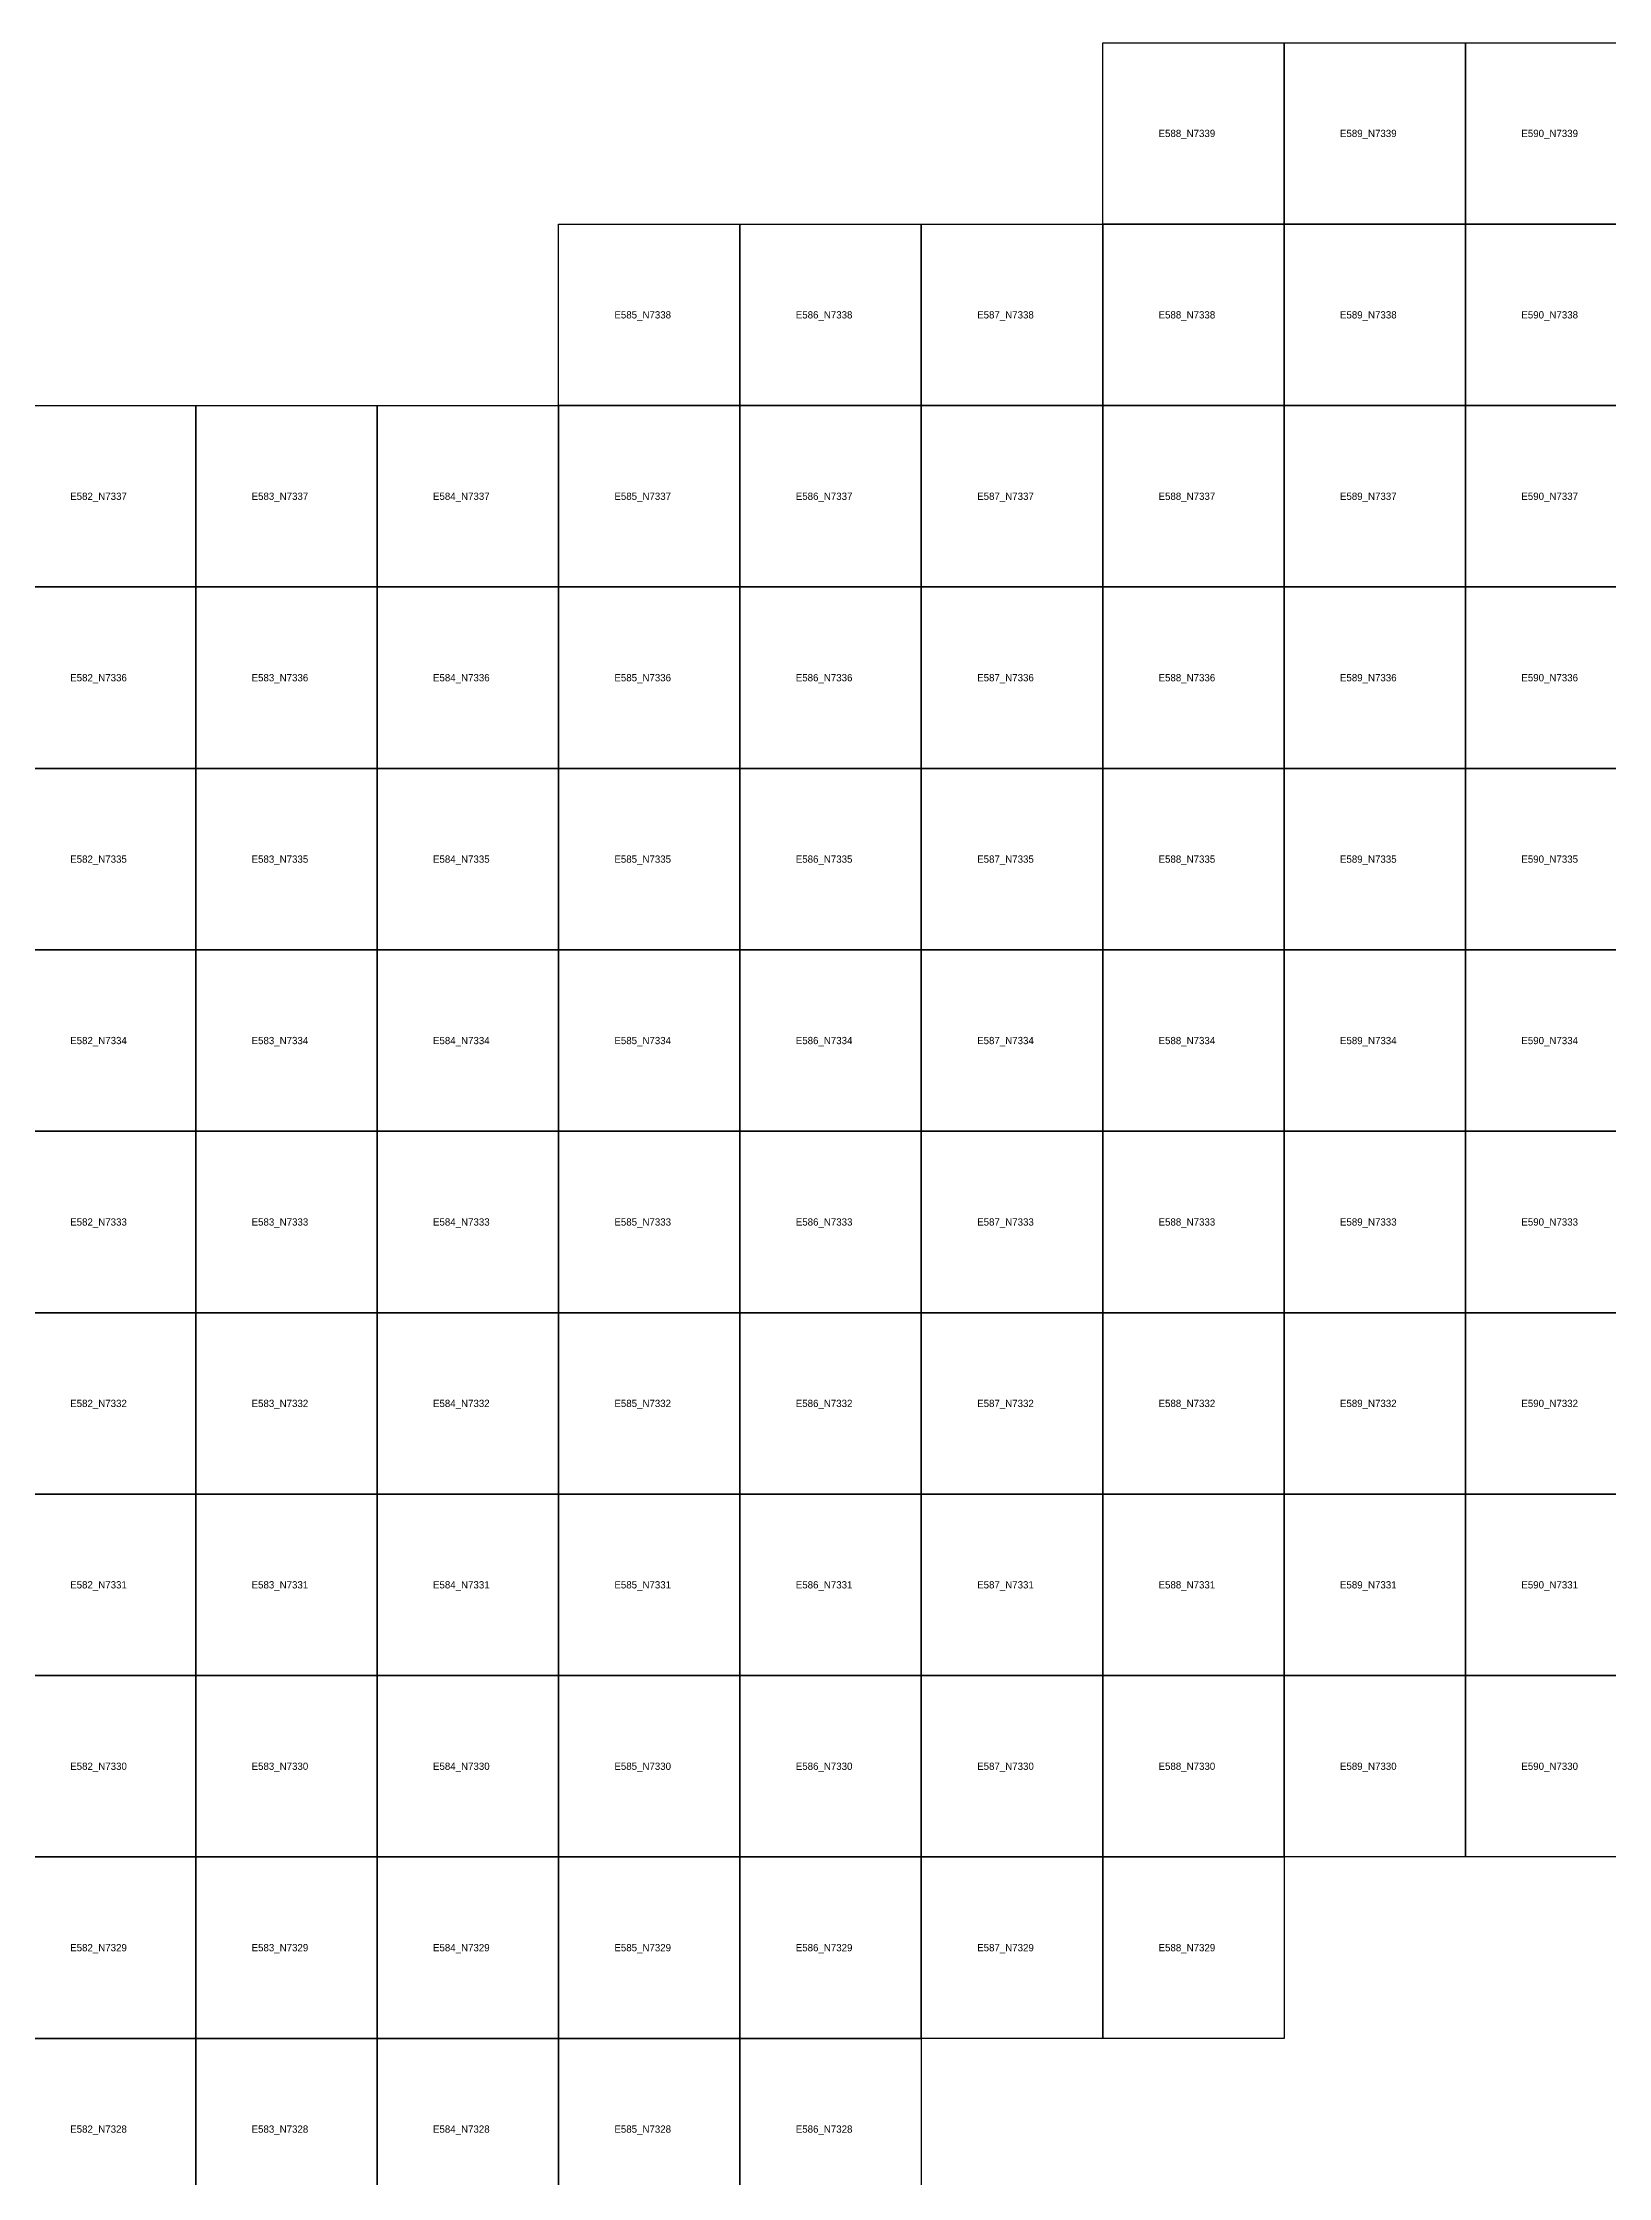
# Model space of a CAD drawing. Extents: x 546000 to 599000, y 7210000 to 7363000.
# Drawn here: x 582156 to 590787, y 7328234 to 7340000 of the extents above; entities that cross this region are included whole.
import ezdxf

# ---------------------------------------------------------------- set-up
doc = ezdxf.new("R2010")
doc.units = 0
doc.layers.add('FEATUREATTRIBS', color=7, linetype='Continuous')

msp = doc.modelspace()

# ---------------------------------------------------------------- linework, layer by layer
at = {"layer": 'FEATUREATTRIBS'}
for points in [[(588000, 7339000), (588000, 7340000), (589000, 7340000), (589000, 7339000)], [(589000, 7339000), (589000, 7340000), (590000, 7340000), (590000, 7339000)], [(590000, 7339000), (590000, 7340000), (591000, 7340000), (591000, 7339000)], [(585000, 7338000), (585000, 7339000), (586000, 7339000), (586000, 7338000)], [(586000, 7338000), (586000, 7339000), (587000, 7339000), (587000, 7338000)], [(587000, 7338000), (587000, 7339000), (588000, 7339000), (588000, 7338000)], [(588000, 7338000), (588000, 7339000), (589000, 7339000), (589000, 7338000)], [(589000, 7338000), (589000, 7339000), (590000, 7339000), (590000, 7338000)], [(590000, 7338000), (590000, 7339000), (591000, 7339000), (591000, 7338000)], [(582000, 7337000), (582000, 7338000), (583000, 7338000), (583000, 7337000)], [(583000, 7337000), (583000, 7338000), (584000, 7338000), (584000, 7337000)], [(584000, 7337000), (584000, 7338000), (585000, 7338000), (585000, 7337000)], [(585000, 7337000), (585000, 7338000), (586000, 7338000), (586000, 7337000)], [(586000, 7337000), (586000, 7338000), (587000, 7338000), (587000, 7337000)], [(587000, 7337000), (587000, 7338000), (588000, 7338000), (588000, 7337000)], [(588000, 7337000), (588000, 7338000), (589000, 7338000), (589000, 7337000)], [(589000, 7337000), (589000, 7338000), (590000, 7338000), (590000, 7337000)], [(590000, 7337000), (590000, 7338000), (591000, 7338000), (591000, 7337000)], [(582000, 7336000), (582000, 7337000), (583000, 7337000), (583000, 7336000)], [(583000, 7336000), (583000, 7337000), (584000, 7337000), (584000, 7336000)], [(584000, 7336000), (584000, 7337000), (585000, 7337000), (585000, 7336000)], [(585000, 7336000), (585000, 7337000), (586000, 7337000), (586000, 7336000)], [(586000, 7336000), (586000, 7337000), (587000, 7337000), (587000, 7336000)], [(587000, 7336000), (587000, 7337000), (588000, 7337000), (588000, 7336000)], [(588000, 7336000), (588000, 7337000), (589000, 7337000), (589000, 7336000)], [(589000, 7336000), (589000, 7337000), (590000, 7337000), (590000, 7336000)], [(590000, 7336000), (590000, 7337000), (591000, 7337000), (591000, 7336000)], [(582000, 7335000), (582000, 7336000), (583000, 7336000), (583000, 7335000)], [(583000, 7335000), (583000, 7336000), (584000, 7336000), (584000, 7335000)], [(584000, 7335000), (584000, 7336000), (585000, 7336000), (585000, 7335000)], [(585000, 7335000), (585000, 7336000), (586000, 7336000), (586000, 7335000)], [(586000, 7335000), (586000, 7336000), (587000, 7336000), (587000, 7335000)], [(587000, 7335000), (587000, 7336000), (588000, 7336000), (588000, 7335000)], [(588000, 7335000), (588000, 7336000), (589000, 7336000), (589000, 7335000)], [(589000, 7335000), (589000, 7336000), (590000, 7336000), (590000, 7335000)], [(590000, 7335000), (590000, 7336000), (591000, 7336000), (591000, 7335000)], [(582000, 7334000), (582000, 7335000), (583000, 7335000), (583000, 7334000)], [(583000, 7334000), (583000, 7335000), (584000, 7335000), (584000, 7334000)], [(584000, 7334000), (584000, 7335000), (585000, 7335000), (585000, 7334000)], [(585000, 7334000), (585000, 7335000), (586000, 7335000), (586000, 7334000)], [(586000, 7334000), (586000, 7335000), (587000, 7335000), (587000, 7334000)], [(587000, 7334000), (587000, 7335000), (588000, 7335000), (588000, 7334000)], [(588000, 7334000), (588000, 7335000), (589000, 7335000), (589000, 7334000)], [(589000, 7334000), (589000, 7335000), (590000, 7335000), (590000, 7334000)], [(590000, 7334000), (590000, 7335000), (591000, 7335000), (591000, 7334000)], [(582000, 7333000), (582000, 7334000), (583000, 7334000), (583000, 7333000)], [(583000, 7333000), (583000, 7334000), (584000, 7334000), (584000, 7333000)], [(584000, 7333000), (584000, 7334000), (585000, 7334000), (585000, 7333000)], [(585000, 7333000), (585000, 7334000), (586000, 7334000), (586000, 7333000)], [(586000, 7333000), (586000, 7334000), (587000, 7334000), (587000, 7333000)], [(587000, 7333000), (587000, 7334000), (588000, 7334000), (588000, 7333000)], [(588000, 7333000), (588000, 7334000), (589000, 7334000), (589000, 7333000)], [(589000, 7333000), (589000, 7334000), (590000, 7334000), (590000, 7333000)], [(590000, 7333000), (590000, 7334000), (591000, 7334000), (591000, 7333000)], [(582000, 7332000), (582000, 7333000), (583000, 7333000), (583000, 7332000)], [(583000, 7332000), (583000, 7333000), (584000, 7333000), (584000, 7332000)], [(584000, 7332000), (584000, 7333000), (585000, 7333000), (585000, 7332000)], [(585000, 7332000), (585000, 7333000), (586000, 7333000), (586000, 7332000)], [(586000, 7332000), (586000, 7333000), (587000, 7333000), (587000, 7332000)], [(587000, 7332000), (587000, 7333000), (588000, 7333000), (588000, 7332000)], [(588000, 7332000), (588000, 7333000), (589000, 7333000), (589000, 7332000)], [(589000, 7332000), (589000, 7333000), (590000, 7333000), (590000, 7332000)], [(590000, 7332000), (590000, 7333000), (591000, 7333000), (591000, 7332000)], [(582000, 7331000), (582000, 7332000), (583000, 7332000), (583000, 7331000)], [(583000, 7331000), (583000, 7332000), (584000, 7332000), (584000, 7331000)], [(584000, 7331000), (584000, 7332000), (585000, 7332000), (585000, 7331000)], [(585000, 7331000), (585000, 7332000), (586000, 7332000), (586000, 7331000)], [(586000, 7331000), (586000, 7332000), (587000, 7332000), (587000, 7331000)], [(587000, 7331000), (587000, 7332000), (588000, 7332000), (588000, 7331000)], [(588000, 7331000), (588000, 7332000), (589000, 7332000), (589000, 7331000)], [(589000, 7331000), (589000, 7332000), (590000, 7332000), (590000, 7331000)], [(590000, 7331000), (590000, 7332000), (591000, 7332000), (591000, 7331000)], [(582000, 7330000), (582000, 7331000), (583000, 7331000), (583000, 7330000)], [(583000, 7330000), (583000, 7331000), (584000, 7331000), (584000, 7330000)], [(584000, 7330000), (584000, 7331000), (585000, 7331000), (585000, 7330000)], [(585000, 7330000), (585000, 7331000), (586000, 7331000), (586000, 7330000)], [(586000, 7330000), (586000, 7331000), (587000, 7331000), (587000, 7330000)], [(587000, 7330000), (587000, 7331000), (588000, 7331000), (588000, 7330000)], [(588000, 7330000), (588000, 7331000), (589000, 7331000), (589000, 7330000)], [(589000, 7330000), (589000, 7331000), (590000, 7331000), (590000, 7330000)], [(590000, 7330000), (590000, 7331000), (591000, 7331000), (591000, 7330000)], [(582000, 7329000), (582000, 7330000), (583000, 7330000), (583000, 7329000)], [(583000, 7329000), (583000, 7330000), (584000, 7330000), (584000, 7329000)], [(584000, 7329000), (584000, 7330000), (585000, 7330000), (585000, 7329000)], [(585000, 7329000), (585000, 7330000), (586000, 7330000), (586000, 7329000)], [(586000, 7329000), (586000, 7330000), (587000, 7330000), (587000, 7329000)], [(587000, 7329000), (587000, 7330000), (588000, 7330000), (588000, 7329000)], [(588000, 7329000), (588000, 7330000), (589000, 7330000), (589000, 7329000)], [(582000, 7328000), (582000, 7329000), (583000, 7329000), (583000, 7328000)], [(583000, 7328000), (583000, 7329000), (584000, 7329000), (584000, 7328000)], [(584000, 7328000), (584000, 7329000), (585000, 7329000), (585000, 7328000)], [(585000, 7328000), (585000, 7329000), (586000, 7329000), (586000, 7328000)], [(586000, 7328000), (586000, 7329000), (587000, 7329000), (587000, 7328000)]]:
    msp.add_lwpolyline(points, close=True, dxfattribs=at)

# ---------------------------------------------------------------- texts
for s, p in [('E588_N7339', (588308, 7339480)), ('E589_N7339', (589308, 7339480)), ('E590_N7339', (590308, 7339480)), ('E585_N7338', (585308, 7338480)), ('E586_N7338', (586308, 7338480)), ('E587_N7338', (587308, 7338480)), ('E588_N7338', (588308, 7338480)), ('E589_N7338', (589308, 7338480)), ('E590_N7338', (590308, 7338480)), ('E582_N7337', (582308, 7337480)), ('E583_N7337', (583308, 7337480)), ('E584_N7337', (584308, 7337480)), ('E585_N7337', (585308, 7337480)), ('E586_N7337', (586308, 7337480)), ('E587_N7337', (587308, 7337480)), ('E588_N7337', (588308, 7337480)), ('E589_N7337', (589308, 7337480)), ('E590_N7337', (590308, 7337480)), ('E582_N7336', (582308, 7336480)), ('E583_N7336', (583308, 7336480)), ('E584_N7336', (584308, 7336480)), ('E585_N7336', (585308, 7336480)), ('E586_N7336', (586308, 7336480)), ('E587_N7336', (587308, 7336480)), ('E588_N7336', (588308, 7336480)), ('E589_N7336', (589308, 7336480)), ('E590_N7336', (590308, 7336480)), ('E582_N7335', (582308, 7335480)), ('E583_N7335', (583308, 7335480)), ('E584_N7335', (584308, 7335480)), ('E585_N7335', (585308, 7335480)), ('E586_N7335', (586308, 7335480)), ('E587_N7335', (587308, 7335480)), ('E588_N7335', (588308, 7335480)), ('E589_N7335', (589308, 7335480)), ('E590_N7335', (590308, 7335480)), ('E582_N7334', (582308, 7334480)), ('E583_N7334', (583308, 7334480)), ('E584_N7334', (584308, 7334480)), ('E585_N7334', (585308, 7334480)), ('E586_N7334', (586308, 7334480)), ('E587_N7334', (587308, 7334480)), ('E588_N7334', (588308, 7334480)), ('E589_N7334', (589308, 7334480)), ('E590_N7334', (590308, 7334480)), ('E582_N7333', (582308, 7333480)), ('E583_N7333', (583308, 7333480)), ('E584_N7333', (584308, 7333480)), ('E585_N7333', (585308, 7333480)), ('E586_N7333', (586308, 7333480)), ('E587_N7333', (587308, 7333480)), ('E588_N7333', (588308, 7333480)), ('E589_N7333', (589308, 7333480)), ('E590_N7333', (590308, 7333480)), ('E582_N7332', (582308, 7332480)), ('E583_N7332', (583308, 7332480)), ('E584_N7332', (584308, 7332480)), ('E585_N7332', (585308, 7332480)), ('E586_N7332', (586308, 7332480)), ('E587_N7332', (587308, 7332480)), ('E588_N7332', (588308, 7332480)), ('E589_N7332', (589308, 7332480)), ('E590_N7332', (590308, 7332480)), ('E582_N7331', (582308, 7331480)), ('E583_N7331', (583308, 7331480)), ('E584_N7331', (584308, 7331480)), ('E585_N7331', (585308, 7331480)), ('E586_N7331', (586308, 7331480)), ('E587_N7331', (587308, 7331480)), ('E588_N7331', (588308, 7331480)), ('E589_N7331', (589308, 7331480)), ('E590_N7331', (590308, 7331480)), ('E582_N7330', (582308, 7330480)), ('E583_N7330', (583308, 7330480)), ('E584_N7330', (584308, 7330480)), ('E585_N7330', (585308, 7330480)), ('E586_N7330', (586308, 7330480)), ('E587_N7330', (587308, 7330480)), ('E588_N7330', (588308, 7330480)), ('E589_N7330', (589308, 7330480)), ('E590_N7330', (590308, 7330480)), ('E582_N7329', (582308, 7329480)), ('E583_N7329', (583308, 7329480)), ('E584_N7329', (584308, 7329480)), ('E585_N7329', (585308, 7329480)), ('E586_N7329', (586308, 7329480)), ('E587_N7329', (587308, 7329480)), ('E588_N7329', (588308, 7329480)), ('E582_N7328', (582308, 7328480)), ('E583_N7328', (583308, 7328480)), ('E584_N7328', (584308, 7328480)), ('E585_N7328', (585308, 7328480)), ('E586_N7328', (586308, 7328480))]:
    msp.add_text(s, height=40, dxfattribs=at).set_placement(p)

doc.saveas('drawing.dxf')
